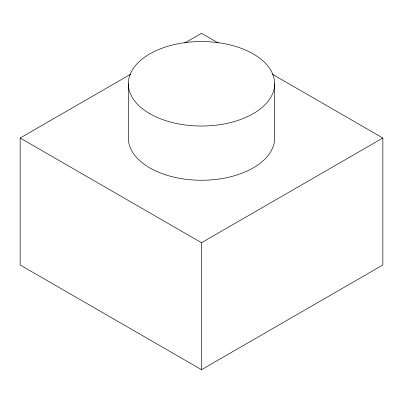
<?xml version="1.0" encoding="UTF-8"?>
<svg xmlns="http://www.w3.org/2000/svg" width="403" height="403" viewBox="0 0 403 403"><rect width="100%" height="100%" fill="white"/><g stroke="black" fill="none" stroke-linecap="round" stroke-linejoin="round"><path stroke-width="0.6" d="M272.297 74.192L382.85 138.017L382.85 264.983L201.5 369.687L20.15 264.983L20.15 138.017L130.703 74.192M184.619 43.061L201.5 33.313L218.381 43.061M20.15 138.017L201.5 242.717L382.85 138.017M274.66 83.794L274.66 138.017A73.16 42.239 0 0 1 201.5 180.257A73.16 42.239 0 0 1 128.34 138.017L128.34 83.794M201.5 242.717L201.5 369.687M149.77 113.661A73.16 42.239 0 0 0 272.166 94.725A73.16 42.239 0 0 0 182.564 42.99A73.16 42.239 0 0 0 149.77 113.661"/></g></svg>
